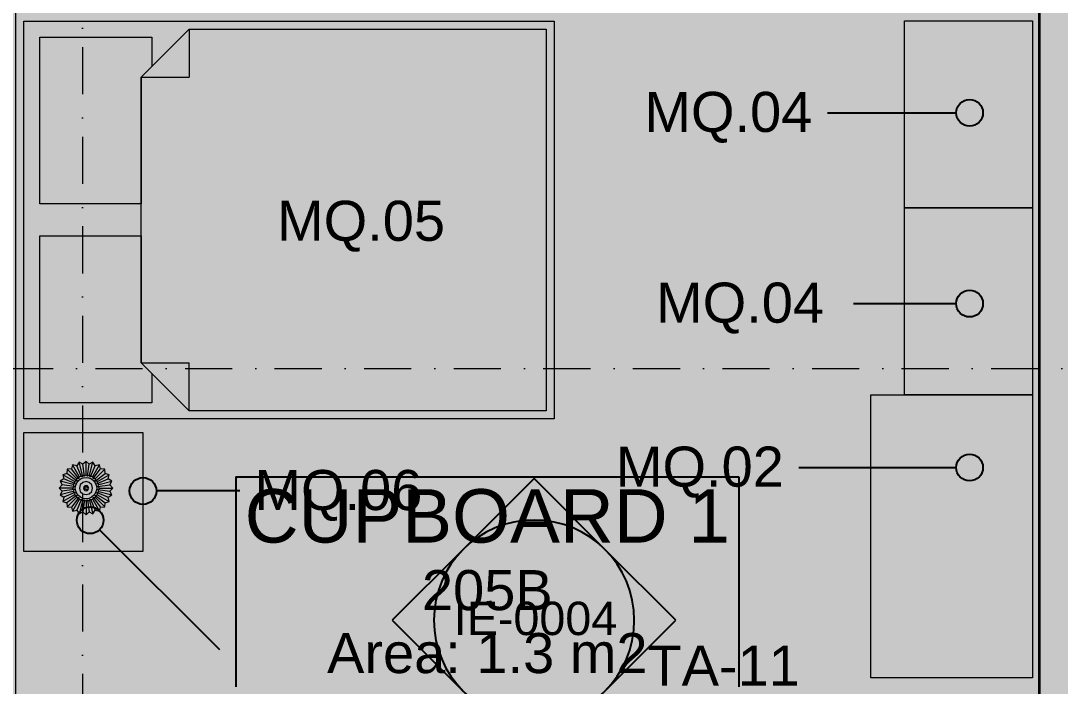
# Model space of a CAD drawing. Header units: millimetres. Extents: x -14278 to 97203, y -22378 to 34603.
# Drawn here: x 63768 to 67658, y 5922 to 8414 of the extents above; entities that cross this region are included whole.
import ezdxf
from ezdxf.enums import TextEntityAlignment as Align

# ---------------------------------------------------------------- set-up
doc = ezdxf.new("R2010")
doc.units = ezdxf.units.MM
doc.header["$MEASUREMENT"] = 0
doc.linetypes.add('Dot & Dashed', pattern=[335.138881, 176.388884, -88.194442, 0, -70.555556])
for name, color, linetype in [('A-Zz_20_10_90-T_TextFFEInternal', 7, 'Continuous'), ('A-Zz_60_50_30-P_MarkerInteriorElevation', 7, 'Continuous'), ('NewA-Ee_25_10-M_WallsInternal', 7, 'Continuous'), ('NewA-Ee_30_40-M_Floors', 7, 'Continuous'), ('NewA-Ee_40_20-M_GeneralFFAndEInternalMovable', 7, 'Continuous'), ('NewA-SL-M_SpacesInternal', 7, 'Continuous'), ('NewA-Ss_30_25-M_CeilingAndSoffitSystems', 7, 'Continuous'), ('NewA-Zz_20_10_90-T_TextFFEInternal', 7, 'Continuous'), ('NewA-Zz_35_40_80-M_GridStructural', 7, 'Continuous'), ('NewA-Zz_50_90_00-M_GrossInternal', 7, 'Continuous')]:
    doc.layers.add(name, color=color, linetype=linetype)
doc.styles.add('GENERATED_STYLE_1', font='')
doc.styles.get('GENERATED_STYLE_1').set_extended_font_data('Arial')

# ---------------------------------------------------------------- blocks, each defined once
blk = doc.blocks.new('Slab_29_2', base_point=(87898, 1112.3))
at = {"layer": 'NewA-Ee_30_40-M_Floors', "linetype": 'Continuous', "lineweight": 13}
blk.add_hatch(color=254, dxfattribs=at).paths.add_polyline_path([(87898, 1112.3), (87898, 7409.5), (90347.7, 7409.5), (90347.7, 9661.5), (55798.3, 9661.5), (55798.3, 1112.3)])
blk = doc.blocks.new('BEDROOM_205_31_2', base_point=(65330.7, 9126.8))
at = {"layer": 'NewA-SL-M_SpacesInternal', "color": 253, "linetype": 'Continuous', "lineweight": 13}
blk.add_line((67579.6, 5658.2), (67579.6, 9661.5), dxfattribs=at)
at = {"layer": 'NewA-SL-M_SpacesInternal', "color": 5, "lineweight": 70, "style": 'GENERATED_STYLE_1'}
for tag, height, p in [('ROOM_NAME', 200, (65330.7, 9434.6)), ('ROOM_NUMBER', 150, (65330.7, 9131.8)), ('adj_text', 150, (65330.7, 8896.1))]:
    blk.add_attdef(tag, text='', height=height, dxfattribs=at).set_placement(p, align=Align.TOP_CENTER)
blk = doc.blocks.new('CUPBOARD 1_205B_51_2', base_point=(65513.7, 6352.2))
at = {"layer": 'NewA-SL-M_SpacesInternal', "linetype": 'Continuous'}
for p, q in [((64572.1, 6705.8), (64572.1, 6391.5)), ((64572.1, 6705.8), (66455.4, 6705.8)), ((66455.4, 6705.8), (66455.4, 6391.5)), ((64572.1, 6391.5), (64572.1, 6155.8)), ((66455.4, 6391.5), (66455.4, 6155.8)), ((64572.1, 6155.8), (64572.1, 5920.1)), ((66455.4, 6155.8), (66455.4, 5920.1))]:
    blk.add_line(p, q, dxfattribs=at)
at = {"layer": 'NewA-SL-M_SpacesInternal', "color": 5, "lineweight": 70, "style": 'GENERATED_STYLE_1'}
for tag, height, p in [('ROOM_NAME', 200, (65513.7, 6660.1)), ('ROOM_NUMBER', 150, (65513.7, 6357.2)), ('adj_text', 150, (65513.7, 6121.5))]:
    blk.add_attdef(tag, text='', height=height, dxfattribs=at).set_placement(p, align=Align.TOP_CENTER)
blk = doc.blocks.new('Slab_40_2', base_point=(63749.5, 9661.5))
at = {"layer": 'NewA-Ss_30_25-M_CeilingAndSoffitSystems', "linetype": 'Continuous', "lineweight": 0}
blk.add_hatch(color=255, dxfattribs=at).paths.add_polyline_path([(63749.5, 9661.5), (63749.5, 5658.2), (65514.8, 5658.2), (65514.8, 2707.2), (66753.5, 2707.2), (66753.5, 5658.2), (67579.6, 5658.2), (67579.6, 9661.5)])
at = {"layer": 'NewA-Ss_30_25-M_CeilingAndSoffitSystems', "color": 6, "linetype": 'Continuous', "lineweight": 13, "flags": 128}
blk.add_lwpolyline([(63749.5, 9661.5), (67579.6, 9661.5), (67579.6, 5658.2), (66753.5, 5658.2), (66753.5, 2707.2), (65514.8, 2707.2), (65514.8, 5658.2), (63749.5, 5658.2)], close=True, dxfattribs=at)
blk = doc.blocks.new('Wall_78_2', base_point=(67579.6, 9661.5))
at = {"layer": 'NewA-Ee_25_10-M_WallsInternal', "linetype": 'Continuous', "lineweight": 13}
blk.add_hatch(color=6, dxfattribs=at).paths.add_polyline_path([(67579.6, 5658.2), (67729.6, 5658.2), (67729.6, 9661.5), (67579.6, 9661.5)])
at = {"layer": 'NewA-Ee_25_10-M_WallsInternal', "color": 92, "linetype": 'Continuous', "lineweight": 35, "flags": 128}
blk.add_lwpolyline([(67579.6, 9661.5), (67579.6, 5658.2)], dxfattribs=at)
blk = doc.blocks.new('Morph_26_2', base_point=(55648, -5438.2))
at = {"layer": 'NewA-Ee_40_20-M_GeneralFFAndEInternalMovable', "color": 6, "linetype": 'Continuous', "lineweight": 13, "flags": 128}
for points in [[(63941, 6735), (63940.3, 6719.1)], [(63956.9, 6735.7), (63941, 6735)], [(63976.4, 6699.7), (63941, 6735)], [(63961.7, 6750.9), (63956.9, 6735.7)], [(63984.3, 6700), (63956.9, 6735.7)], [(63986.7, 6707.6), (63961.7, 6750.9)], [(63977.3, 6747.5), (63961.7, 6750.9)], [(63985.8, 6760.9), (63977.3, 6747.5)], [(63994.5, 6705.9), (63977.3, 6747.5)], [(63998.8, 6712.6), (63985.8, 6760.9)], [(64000, 6753.5), (63985.8, 6760.9)], [(64011.7, 6764.3), (64000, 6753.5)], [(64005.8, 6708.9), (64000, 6753.5)], [(64023.5, 6753.5), (64011.7, 6764.3)], [(64011.7, 6714.3), (64011.7, 6764.3)], [(64017.6, 6708.9), (64023.5, 6753.5)], [(64037.6, 6760.9), (64023.5, 6753.5)], [(64024.6, 6712.6), (64037.6, 6760.9)], [(64028.9, 6705.9), (64046.1, 6747.5)], [(64036.7, 6707.6), (64061.7, 6750.9)], [(64046.1, 6747.5), (64037.6, 6760.9)], [(64039.1, 6700), (64066.5, 6735.7)], [(64061.7, 6750.9), (64046.1, 6747.5)], [(64047.1, 6699.7), (64082.4, 6735)], [(64066.5, 6735.7), (64061.7, 6750.9)], [(64082.4, 6735), (64066.5, 6735.7)], [(64083.1, 6719.1), (64082.4, 6735)], [(63928.6, 6698.8), (63915.1, 6690.2)], [(63940.3, 6719.1), (63925.1, 6714.3)], [(63925.1, 6714.3), (63928.6, 6698.8)], [(63968.4, 6689.3), (63925.1, 6714.3)], [(63970.1, 6681.5), (63928.6, 6698.8)], [(63976, 6691.7), (63940.3, 6719.1)], [(63976, 6691.7), (63968.4, 6689.3)], [(63976.4, 6699.7), (63976, 6691.7)], [(63984.3, 6700), (63976.4, 6699.7)], [(63986.7, 6707.6), (63984.3, 6700)], [(63994.5, 6705.9), (63986.7, 6707.6)], [(63998.8, 6712.6), (63994.5, 6705.9)], [(64005.8, 6708.9), (63998.8, 6712.6)], [(64011.7, 6714.3), (64005.8, 6708.9)], [(64017.6, 6708.9), (64011.7, 6714.3)], [(64024.6, 6712.6), (64017.6, 6708.9)], [(64028.9, 6705.9), (64024.6, 6712.6)], [(64036.7, 6707.6), (64028.9, 6705.9)], [(64039.1, 6700), (64036.7, 6707.6)], [(64047.1, 6699.7), (64039.1, 6700)], [(64047.4, 6691.7), (64047.1, 6699.7)], [(64047.4, 6691.7), (64083.1, 6719.1)], [(64055, 6689.3), (64047.4, 6691.7)], [(64053.3, 6681.5), (64094.9, 6698.8)], [(64055, 6689.3), (64098.3, 6714.3)], [(64098.3, 6714.3), (64083.1, 6719.1)], [(64094.9, 6698.8), (64098.3, 6714.3)], [(64108.3, 6690.2), (64094.9, 6698.8)], [(63922.5, 6676.1), (63911.7, 6664.3)], [(63911.7, 6664.3), (63922.5, 6652.6)], [(63961.7, 6664.3), (63911.7, 6664.3)], [(63915.1, 6690.2), (63922.5, 6676.1)], [(63963.4, 6677.3), (63915.1, 6690.2)], [(63967.1, 6670.2), (63922.5, 6676.1)], [(63967.1, 6658.4), (63922.5, 6652.6)], [(63967.1, 6670.2), (63961.7, 6664.3)], [(63961.7, 6664.3), (63967.1, 6658.4)], [(63970.1, 6681.5), (63963.4, 6677.3)], [(63963.4, 6677.3), (63967.1, 6670.2)], [(63967.1, 6658.4), (63963.4, 6651.4)], [(63968.4, 6689.3), (63970.1, 6681.5)], [(63990.3, 6676.7), (63987, 6664.3)], [(63987, 6664.3), (63990.3, 6652)], [(63999.4, 6685.7), (63990.3, 6676.7)], [(64011.7, 6689), (63999.4, 6685.7)], [(64003, 6669.3), (64001.7, 6664.3)], [(64001.7, 6664.3), (64003, 6659.3)], [(64006.7, 6673), (64003, 6669.3)], [(64003, 6659.3), (64006.7, 6655.7)], [(64011.7, 6674.3), (64006.7, 6673)], [(64007.4, 6666.8), (64006.7, 6664.3)], [(64006.7, 6664.3), (64007.4, 6661.8)], [(64006.7, 6655.7), (64011.7, 6654.3)], [(64009.2, 6668.6), (64007.4, 6666.8)], [(64007.4, 6661.8), (64009.2, 6660)], [(64011.7, 6669.3), (64009.2, 6668.6)], [(64009.2, 6660), (64011.7, 6659.3)], [(64024.1, 6685.7), (64011.7, 6689)], [(64016.7, 6673), (64011.7, 6674.3)], [(64014.2, 6668.6), (64011.7, 6669.3)], [(64011.7, 6659.3), (64014.2, 6660)], [(64011.7, 6654.3), (64016.7, 6655.7)], [(64016, 6666.8), (64014.2, 6668.6)], [(64014.2, 6660), (64016, 6661.8)], [(64016.7, 6664.3), (64016, 6666.8)], [(64016, 6661.8), (64016.7, 6664.3)], [(64020.4, 6669.3), (64016.7, 6673)], [(64016.7, 6655.7), (64020.4, 6659.3)], [(64021.7, 6664.3), (64020.4, 6669.3)], [(64020.4, 6659.3), (64021.7, 6664.3)], [(64033.1, 6676.7), (64024.1, 6685.7)], [(64036.4, 6664.3), (64033.1, 6676.7)], [(64033.1, 6652), (64036.4, 6664.3)], [(64053.3, 6681.5), (64055, 6689.3)], [(64060, 6677.3), (64053.3, 6681.5)], [(64056.3, 6670.2), (64060, 6677.3)], [(64056.3, 6670.2), (64100.9, 6676.1)], [(64061.7, 6664.3), (64056.3, 6670.2)], [(64056.3, 6658.4), (64061.7, 6664.3)], [(64060, 6651.4), (64056.3, 6658.4)], [(64056.3, 6658.4), (64100.9, 6652.6)], [(64060, 6677.3), (64108.3, 6690.2)], [(64061.7, 6664.3), (64111.7, 6664.3)], [(64100.9, 6676.1), (64108.3, 6690.2)], [(64111.7, 6664.3), (64100.9, 6676.1)], [(64100.9, 6652.6), (64111.7, 6664.3)], [(63922.5, 6652.6), (63915.1, 6638.4)], [(63963.4, 6651.4), (63915.1, 6638.4)], [(63915.1, 6638.4), (63928.6, 6629.9)], [(63968.4, 6639.3), (63925.1, 6614.3)], [(63928.6, 6629.9), (63925.1, 6614.3)], [(63925.1, 6614.3), (63940.3, 6609.5)], [(63970.1, 6647.1), (63928.6, 6629.9)], [(63976, 6636.9), (63940.3, 6609.5)], [(63976.4, 6629), (63941, 6593.6)], [(63984.3, 6628.6), (63956.9, 6592.9)], [(63986.7, 6621), (63961.7, 6577.7)], [(63963.4, 6651.4), (63970.1, 6647.1)], [(63970.1, 6647.1), (63968.4, 6639.3)], [(63968.4, 6639.3), (63976, 6636.9)], [(63976, 6636.9), (63976.4, 6629)], [(63976.4, 6629), (63984.3, 6628.6)], [(63994.5, 6622.7), (63977.3, 6581.2)], [(63984.3, 6628.6), (63986.7, 6621)], [(63998.8, 6616), (63985.8, 6567.7)], [(63986.7, 6621), (63994.5, 6622.7)], [(63990.3, 6652), (63999.4, 6642.9)], [(63994.5, 6622.7), (63998.8, 6616)], [(63998.8, 6616), (64005.8, 6619.7)], [(63999.4, 6642.9), (64011.7, 6639.6)], [(64005.8, 6619.7), (64000, 6575.1)], [(64005.8, 6619.7), (64011.7, 6614.3)], [(64011.7, 6639.6), (64024.1, 6642.9)], [(64011.7, 6614.3), (64017.6, 6619.7)], [(64011.7, 6614.3), (64011.7, 6564.3)], [(64017.6, 6619.7), (64023.5, 6575.1)], [(64017.6, 6619.7), (64024.6, 6616)], [(64024.1, 6642.9), (64033.1, 6652)], [(64024.6, 6616), (64028.9, 6622.7)], [(64024.6, 6616), (64037.6, 6567.7)], [(64028.9, 6622.7), (64046.1, 6581.2)], [(64028.9, 6622.7), (64036.7, 6621)], [(64036.7, 6621), (64039.1, 6628.6)], [(64036.7, 6621), (64061.7, 6577.7)], [(64039.1, 6628.6), (64047.1, 6629)], [(64039.1, 6628.6), (64066.5, 6592.9)], [(64047.1, 6629), (64047.4, 6636.9)], [(64047.1, 6629), (64082.4, 6593.6)], [(64047.4, 6636.9), (64055, 6639.3)], [(64047.4, 6636.9), (64083.1, 6609.5)], [(64053.3, 6647.1), (64060, 6651.4)], [(64053.3, 6647.1), (64094.9, 6629.9)], [(64055, 6639.3), (64053.3, 6647.1)], [(64055, 6639.3), (64098.3, 6614.3)], [(64060, 6651.4), (64108.3, 6638.4)], [(64083.1, 6609.5), (64098.3, 6614.3)], [(64094.9, 6629.9), (64108.3, 6638.4)], [(64098.3, 6614.3), (64094.9, 6629.9)], [(64108.3, 6638.4), (64100.9, 6652.6)], [(63940.3, 6609.5), (63941, 6593.6)], [(63941, 6593.6), (63956.9, 6592.9)], [(63956.9, 6592.9), (63961.7, 6577.7)], [(63961.7, 6577.7), (63977.3, 6581.2)], [(63977.3, 6581.2), (63985.8, 6567.7)], [(63985.8, 6567.7), (64000, 6575.1)], [(64000, 6575.1), (64011.7, 6564.3)], [(64011.7, 6564.3), (64023.5, 6575.1)], [(64023.5, 6575.1), (64037.6, 6567.7)], [(64037.6, 6567.7), (64046.1, 6581.2)], [(64046.1, 6581.2), (64061.7, 6577.7)], [(64061.7, 6577.7), (64066.5, 6592.9)], [(64066.5, 6592.9), (64082.4, 6593.6)], [(64082.4, 6593.6), (64083.1, 6609.5)]]:
    blk.add_lwpolyline(points, dxfattribs=at)
blk.add_lwpolyline([(63977.1, 6644.3), (63973.1, 6654), (63971.7, 6664.3), (63973.1, 6674.7), (63977.1, 6684.3), (63983.4, 6692.6), (63991.7, 6699), (64001.4, 6703), (64011.7, 6704.3), (64022.1, 6703), (64031.7, 6699), (64040, 6692.6), (64046.3, 6684.3), (64050.3, 6674.7), (64051.7, 6664.3), (64050.3, 6654), (64046.3, 6644.3), (64040, 6636), (64031.7, 6629.7), (64022.1, 6625.7), (64011.7, 6624.3), (64001.4, 6625.7), (63991.7, 6629.7), (63983.4, 6636)], close=True, dxfattribs=at)
blk = doc.blocks.new('Standard grid marker')
at = {"layer": 'NewA-Zz_35_40_80-M_GridStructural', "color": 6, "linetype": 'Dot & Dashed', "lineweight": 13}
blk.add_line((1000, 0), (18130.8, 0), dxfattribs=at)
at = {"layer": 'NewA-Zz_35_40_80-M_GridStructural', "style": 'GENERATED_STYLE_1'}
blk.add_attdef('AC_MarkerText_1', text='', height=250, rotation=90, dxfattribs=at).set_placement((-250, 14.3), align=Align.MIDDLE_CENTER)
blk = doc.blocks.new('Standard grid marker_2')
at = {"layer": 'NewA-Zz_35_40_80-M_GridStructural', "color": 6, "linetype": 'Dot & Dashed', "lineweight": 13}
blk.add_line((1000, 0), (40175.6, 0), dxfattribs=at)
at = {"layer": 'NewA-Zz_35_40_80-M_GridStructural', "style": 'GENERATED_STYLE_1'}
blk.add_attdef('AC_MarkerText_1', text='', height=250, dxfattribs=at).set_placement((41425.6, 14.3), align=Align.MIDDLE_CENTER)
blk = doc.blocks.new('Bed Double 19')
at = {"layer": 'NewA-Ee_40_20-M_GeneralFFAndEInternalMovable', "color": 1, "linetype": 'Continuous', "lineweight": 18}
for p, q in [((1489.1, 1985.4), (0, 1985.4)), ((0, 1985.4), (0, 0)), ((1489.1, 0), (1489.1, 1985.4)), ((684.5, 1925.4), (60, 1925.4)), ((60, 1925.4), (60, 1505.4)), ((684.5, 1545.4), (684.5, 1925.4)), ((1429.1, 1925.4), (804.5, 1925.4)), ((804.5, 1925.4), (804.5, 1545.4)), ((1429.1, 1505.4), (1429.1, 1925.4)), ((210, 1545.4), (30, 1365.4)), ((170, 1505.4), (210, 1545.4)), ((210, 1545.4), (684.5, 1545.4)), ((744.5, 1545.4), (210, 1545.4)), ((210, 1545.4), (210, 1365.4)), ((1279.1, 1545.4), (744.5, 1545.4)), ((804.5, 1545.4), (1279.1, 1545.4)), ((1279.1, 1545.4), (1319.1, 1505.4)), ((1459.1, 1365.4), (1279.1, 1545.4)), ((1279.1, 1545.4), (1279.1, 1365.4)), ((60, 1505.4), (170, 1505.4)), ((1319.1, 1505.4), (1429.1, 1505.4)), ((30, 1365.4), (30, 30)), ((30, 1365.4), (210, 1365.4)), ((1459.1, 1365.4), (1279.1, 1365.4)), ((1459.1, 30), (1459.1, 1365.4)), ((0, 0), (1489.1, 0)), ((30, 30), (744.5, 30)), ((744.5, 30), (1459.1, 30))]:
    blk.add_line(p, q, dxfattribs=at)
blk = doc.blocks.new('Rectangular Table 01 19_3')
at = {"layer": 'NewA-Ee_40_20-M_GeneralFFAndEInternalMovable', "color": 1, "linetype": 'Continuous', "lineweight": 18}
for p, q in [((446.6, 446.6), (0, 446.6)), ((0, 446.6), (0, 0)), ((446.6, 0), (446.6, 446.6)), ((0, 0), (446.6, 0))]:
    blk.add_line(p, q, dxfattribs=at)
blk = doc.blocks.new('Wardrobe 19')
at = {"layer": 'NewA-Ee_40_20-M_GeneralFFAndEInternalMovable', "color": 1, "linetype": 'Continuous', "lineweight": 18}
for p, q in [((1059.4, 604.8), (0, 604.8)), ((0, 604.8), (0, 0)), ((1059.4, 0), (1059.4, 604.8)), ((0, 0), (1059.4, 0))]:
    blk.add_line(p, q, dxfattribs=at)
blk = doc.blocks.new('Credenza 19_2')
at = {"layer": 'NewA-Ee_40_20-M_GeneralFFAndEInternalMovable', "color": 1, "linetype": 'Continuous', "lineweight": 18}
for p, q in [((700, 478.4), (0, 478.4)), ((0, 478.4), (0, 0)), ((700, 0), (700, 478.4)), ((0, 0), (700, 0))]:
    blk.add_line(p, q, dxfattribs=at)
blk = doc.blocks.new('Line_119_2', base_point=(64587.6, 6653.3))
at = {"layer": 'NewA-Zz_20_10_90-T_TextFFEInternal', "linetype": 'Continuous'}
blk.add_hatch(color=256, dxfattribs=at).paths.add_polyline_path([(64275, 6653.3), (64271.2, 6672.5), (64260.3, 6688.7), (64244.1, 6699.5), (64225, 6703.3), (64205.8, 6699.5), (64189.6, 6688.7), (64178.8, 6672.5), (64175, 6653.3), (64178.8, 6634.2), (64189.6, 6618), (64205.8, 6607.1), (64225, 6603.3), (64244.1, 6607.1), (64260.3, 6618), (64271.2, 6634.2)])
blk.add_line((64587.6, 6653.3), (64275, 6653.3), dxfattribs=at)
blk.add_circle((64225, 6653.3), 50, dxfattribs=at)
blk = doc.blocks.new('Line_120_2', base_point=(64512.5, 6058.2))
at = {"layer": 'NewA-Zz_20_10_90-T_TextFFEInternal', "linetype": 'Continuous'}
blk.add_hatch(color=256, dxfattribs=at).paths.add_polyline_path([(64077, 6543.7), (64073.2, 6562.8), (64062.3, 6579), (64046.1, 6589.9), (64027, 6593.7), (64007.8, 6589.9), (63991.6, 6579), (63980.8, 6562.8), (63977, 6543.7), (63980.8, 6524.6), (63991.6, 6508.3), (64007.8, 6497.5), (64027, 6493.7), (64046.1, 6497.5), (64062.3, 6508.3), (64073.2, 6524.6)])
blk.add_line((64512.5, 6058.2), (64062.3, 6508.3), dxfattribs=at)
blk.add_circle((64027, 6543.7), 50, dxfattribs=at)
blk = doc.blocks.new('Line_123_2', base_point=(66679.9, 6741))
at = {"layer": 'NewA-Zz_20_10_90-T_TextFFEInternal', "linetype": 'Continuous'}
blk.add_hatch(color=256, dxfattribs=at).paths.add_polyline_path([(67368.9, 6741), (67365.1, 6760.2), (67354.2, 6776.4), (67338, 6787.2), (67318.9, 6791), (67299.7, 6787.2), (67283.5, 6776.4), (67272.7, 6760.2), (67268.9, 6741), (67272.7, 6721.9), (67283.5, 6705.7), (67299.7, 6694.8), (67318.9, 6691), (67338, 6694.8), (67354.2, 6705.7), (67365.1, 6721.9)])
blk.add_line((66679.9, 6741), (67268.9, 6741), dxfattribs=at)
blk.add_circle((67318.9, 6741), 50, dxfattribs=at)
blk = doc.blocks.new('Line_124_2', base_point=(66884.7, 7354.9))
at = {"layer": 'NewA-Zz_20_10_90-T_TextFFEInternal', "linetype": 'Continuous'}
blk.add_hatch(color=256, dxfattribs=at).paths.add_polyline_path([(67368.9, 7354.9), (67365.1, 7374.1), (67354.2, 7390.3), (67338, 7401.1), (67318.9, 7404.9), (67299.7, 7401.1), (67283.5, 7390.3), (67272.7, 7374.1), (67268.9, 7354.9), (67272.7, 7335.8), (67283.5, 7319.6), (67299.7, 7308.7), (67318.9, 7304.9), (67338, 7308.7), (67354.2, 7319.6), (67365.1, 7335.8)])
blk.add_line((66884.7, 7354.9), (67268.9, 7354.9), dxfattribs=at)
blk.add_circle((67318.9, 7354.9), 50, dxfattribs=at)
blk = doc.blocks.new('Line_125_2', base_point=(66786.4, 8069))
at = {"layer": 'NewA-Zz_20_10_90-T_TextFFEInternal', "linetype": 'Continuous'}
blk.add_hatch(color=256, dxfattribs=at).paths.add_polyline_path([(67368.9, 8069), (67365.1, 8088.2), (67354.2, 8104.4), (67338, 8115.2), (67318.9, 8119), (67299.7, 8115.2), (67283.5, 8104.4), (67272.7, 8088.2), (67268.9, 8069), (67272.7, 8049.9), (67283.5, 8033.7), (67299.7, 8022.9), (67318.9, 8019), (67338, 8022.9), (67354.2, 8033.7), (67365.1, 8049.9)])
blk.add_line((66786.4, 8069), (67268.9, 8069), dxfattribs=at)
blk.add_circle((67318.9, 8069), 50, dxfattribs=at)
blk = doc.blocks.new('Interior Elevation_3_2', base_point=(63576.4, 8501.4))
at = {"layer": 'A-Zz_60_50_30-P_MarkerInteriorElevation', "linetype": 'Continuous'}
for points in [[(65953.7, 6434.5), (65688.6, 6699.7), (65423.4, 6434.5, -0.414214)], [(65423.4, 6434.5), (65158.2, 6169.3), (65423.4, 5904.2, -0.414214)], [(65953.7, 5904.2), (66218.9, 6169.3), (65953.7, 6434.5, -0.414214)], [(65423.4, 5904.2), (65688.6, 5639), (65953.7, 5904.2, -0.414214)]]:
    blk.add_hatch(color=256, dxfattribs=at).paths.add_polyline_path(points)
for p, q in [((65688.6, 6699.7), (65423.4, 6434.5)), ((65953.7, 6434.5), (65688.6, 6699.7)), ((65423.4, 6434.5), (65158.2, 6169.3)), ((66218.9, 6169.3), (65953.7, 6434.5)), ((65158.2, 6169.3), (65423.4, 5904.2)), ((65953.7, 5904.2), (66218.9, 6169.3)), ((65423.4, 5904.2), (65688.6, 5639)), ((65688.6, 5639), (65953.7, 5904.2))]:
    blk.add_line(p, q, dxfattribs=at)
for start, end in [(0, 180), (180, 0)]:
    blk.add_arc((65688.6, 6169.3), 375, start, end, dxfattribs=at)
at = {"layer": 'A-Zz_60_50_30-P_MarkerInteriorElevation', "color": 5, "lineweight": 70, "insert": (65388.4, 6175.4), "char_height": 125, "attachment_point": 4, "style": 'GENERATED_STYLE_1'}
blk.add_mtext('\\A1;{\\fArial|b0|i0|c0|p34;IE-0004}', dxfattribs=at)
blk = doc.blocks.new('Label_168_2', base_point=(64616.1, 7824.2))
at = {"layer": 'A-Zz_20_10_90-T_TextFFEInternal', "insert": (65041.1, 7739.9), "char_height": 150, "attachment_point": 2, "style": 'GENERATED_STYLE_1'}
blk.add_mtext('\\fArial|b0|i0|c0|p34;MQ.05\\fArial|b0|i0|c0|p34;\\fArial|b0|i0|c0|p34;\\fArial|b0|i0|c0|p34;\\fArial|b0|i0|c0|p34;\\fArial|b0|i0|c0|p34;\\fArial|b0|i0|c0|p34;\\fArial|b0|i0|c0|p34;\\fArial|b0|i0|c0|p34;\\fArial|b0|i0|c0|p34;\\fArial|b0|i0|c0|p34;\\fArial|b0|i0|c0|p34;\\fArial|b0|i0|c0|p34;\\fArial|b0|i0|c0|p34;\\fArial|b0|i0|c0|p34;\\fArial|b0|i0|c0|p34;\\fArial|b0|i0|c0|p34;\\fArial|b0|i0|c0|p34;\\fArial|b0|i0|c0|p34;\\fArial|b0|i0|c0|p34;\\fArial|b0|i0|c0|p34;\\fArial|b0|i0|c0|p34;\\fArial|b0|i0|c0|p34;\\fArial|b0|i0|c0|p34;\\fArial|b0|i0|c0|p34;\\fArial|b0|i0|c0|p34;\\fArial|b0|i0|c0|p34;\\fArial|b0|i0|c0|p34;\\fArial|b0|i0|c0|p34;\\fArial|b0|i0|c0|p34;}', dxfattribs=at)
blk = doc.blocks.new('Label_200_2', base_point=(64531.3, 6816.2))
at = {"layer": 'A-Zz_20_10_90-T_TextFFEInternal', "insert": (64956.3, 6731.9), "char_height": 150, "attachment_point": 2, "style": 'GENERATED_STYLE_1'}
blk.add_mtext('\\fArial|b0|i0|c0|p34;MQ.06\\fArial|b0|i0|c0|p34;\\fArial|b0|i0|c0|p34;\\fArial|b0|i0|c0|p34;\\fArial|b0|i0|c0|p34;\\fArial|b0|i0|c0|p34;\\fArial|b0|i0|c0|p34;\\fArial|b0|i0|c0|p34;\\fArial|b0|i0|c0|p34;\\fArial|b0|i0|c0|p34;\\fArial|b0|i0|c0|p34;\\fArial|b0|i0|c0|p34;\\fArial|b0|i0|c0|p34;\\fArial|b0|i0|c0|p34;\\fArial|b0|i0|c0|p34;\\fArial|b0|i0|c0|p34;\\fArial|b0|i0|c0|p34;\\fArial|b0|i0|c0|p34;\\fArial|b0|i0|c0|p34;\\fArial|b0|i0|c0|p34;\\fArial|b0|i0|c0|p34;\\fArial|b0|i0|c0|p34;\\fArial|b0|i0|c0|p34;\\fArial|b0|i0|c0|p34;\\fArial|b0|i0|c0|p34;\\fArial|b0|i0|c0|p34;\\fArial|b0|i0|c0|p34;\\fArial|b0|i0|c0|p34;\\fArial|b0|i0|c0|p34;\\fArial|b0|i0|c0|p34;}', dxfattribs=at)
blk = doc.blocks.new('Label_203_2', base_point=(65990.8, 8231.9))
at = {"layer": 'A-Zz_20_10_90-T_TextFFEInternal', "insert": (66415.8, 8147.6), "char_height": 150, "attachment_point": 2, "style": 'GENERATED_STYLE_1'}
blk.add_mtext('\\fArial|b0|i0|c0|p34;MQ.04\\fArial|b0|i0|c0|p34;\\fArial|b0|i0|c0|p34;\\fArial|b0|i0|c0|p34;\\fArial|b0|i0|c0|p34;\\fArial|b0|i0|c0|p34;\\fArial|b0|i0|c0|p34;\\fArial|b0|i0|c0|p34;\\fArial|b0|i0|c0|p34;\\fArial|b0|i0|c0|p34;\\fArial|b0|i0|c0|p34;\\fArial|b0|i0|c0|p34;\\fArial|b0|i0|c0|p34;\\fArial|b0|i0|c0|p34;\\fArial|b0|i0|c0|p34;\\fArial|b0|i0|c0|p34;\\fArial|b0|i0|c0|p34;\\fArial|b0|i0|c0|p34;\\fArial|b0|i0|c0|p34;\\fArial|b0|i0|c0|p34;\\fArial|b0|i0|c0|p34;\\fArial|b0|i0|c0|p34;\\fArial|b0|i0|c0|p34;\\fArial|b0|i0|c0|p34;\\fArial|b0|i0|c0|p34;\\fArial|b0|i0|c0|p34;\\fArial|b0|i0|c0|p34;\\fArial|b0|i0|c0|p34;\\fArial|b0|i0|c0|p34;\\fArial|b0|i0|c0|p34;}', dxfattribs=at)
blk = doc.blocks.new('Label_204_2', base_point=(66034.7, 7517.8))
at = {"layer": 'A-Zz_20_10_90-T_TextFFEInternal', "insert": (66459.7, 7433.5), "char_height": 150, "attachment_point": 2, "style": 'GENERATED_STYLE_1'}
blk.add_mtext('\\fArial|b0|i0|c0|p34;MQ.04\\fArial|b0|i0|c0|p34;\\fArial|b0|i0|c0|p34;\\fArial|b0|i0|c0|p34;\\fArial|b0|i0|c0|p34;\\fArial|b0|i0|c0|p34;\\fArial|b0|i0|c0|p34;\\fArial|b0|i0|c0|p34;\\fArial|b0|i0|c0|p34;\\fArial|b0|i0|c0|p34;\\fArial|b0|i0|c0|p34;\\fArial|b0|i0|c0|p34;\\fArial|b0|i0|c0|p34;\\fArial|b0|i0|c0|p34;\\fArial|b0|i0|c0|p34;\\fArial|b0|i0|c0|p34;\\fArial|b0|i0|c0|p34;\\fArial|b0|i0|c0|p34;\\fArial|b0|i0|c0|p34;\\fArial|b0|i0|c0|p34;\\fArial|b0|i0|c0|p34;\\fArial|b0|i0|c0|p34;\\fArial|b0|i0|c0|p34;\\fArial|b0|i0|c0|p34;\\fArial|b0|i0|c0|p34;\\fArial|b0|i0|c0|p34;\\fArial|b0|i0|c0|p34;\\fArial|b0|i0|c0|p34;\\fArial|b0|i0|c0|p34;\\fArial|b0|i0|c0|p34;}', dxfattribs=at)
blk = doc.blocks.new('Label_205_2', base_point=(65884.3, 6903.9))
at = {"layer": 'A-Zz_20_10_90-T_TextFFEInternal', "insert": (66309.3, 6819.6), "char_height": 150, "attachment_point": 2, "style": 'GENERATED_STYLE_1'}
blk.add_mtext('\\fArial|b0|i0|c0|p34;MQ.02\\fArial|b0|i0|c0|p34;\\fArial|b0|i0|c0|p34;\\fArial|b0|i0|c0|p34;\\fArial|b0|i0|c0|p34;\\fArial|b0|i0|c0|p34;\\fArial|b0|i0|c0|p34;\\fArial|b0|i0|c0|p34;\\fArial|b0|i0|c0|p34;\\fArial|b0|i0|c0|p34;\\fArial|b0|i0|c0|p34;\\fArial|b0|i0|c0|p34;\\fArial|b0|i0|c0|p34;\\fArial|b0|i0|c0|p34;\\fArial|b0|i0|c0|p34;\\fArial|b0|i0|c0|p34;\\fArial|b0|i0|c0|p34;\\fArial|b0|i0|c0|p34;\\fArial|b0|i0|c0|p34;\\fArial|b0|i0|c0|p34;\\fArial|b0|i0|c0|p34;\\fArial|b0|i0|c0|p34;\\fArial|b0|i0|c0|p34;\\fArial|b0|i0|c0|p34;\\fArial|b0|i0|c0|p34;\\fArial|b0|i0|c0|p34;\\fArial|b0|i0|c0|p34;\\fArial|b0|i0|c0|p34;\\fArial|b0|i0|c0|p34;\\fArial|b0|i0|c0|p34;}', dxfattribs=at)
blk = doc.blocks.new('Label_215_2', base_point=(65973.4, 6159))
at = {"layer": 'A-Zz_20_10_90-T_TextFFEInternal', "insert": (66398.4, 6074.7), "char_height": 150, "attachment_point": 2, "style": 'GENERATED_STYLE_1'}
blk.add_mtext('\\fArial|b0|i0|c0|p34;TA-11\\fArial|b0|i0|c0|p34;\\fArial|b0|i0|c0|p34;\\fArial|b0|i0|c0|p34;\\fArial|b0|i0|c0|p34;\\fArial|b0|i0|c0|p34;\\fArial|b0|i0|c0|p34;\\fArial|b0|i0|c0|p34;\\fArial|b0|i0|c0|p34;\\fArial|b0|i0|c0|p34;\\fArial|b0|i0|c0|p34;\\fArial|b0|i0|c0|p34;\\fArial|b0|i0|c0|p34;\\fArial|b0|i0|c0|p34;\\fArial|b0|i0|c0|p34;\\fArial|b0|i0|c0|p34;\\fArial|b0|i0|c0|p34;\\fArial|b0|i0|c0|p34;\\fArial|b0|i0|c0|p34;\\fArial|b0|i0|c0|p34;\\fArial|b0|i0|c0|p34;\\fArial|b0|i0|c0|p34;\\fArial|b0|i0|c0|p34;\\fArial|b0|i0|c0|p34;\\fArial|b0|i0|c0|p34;\\fArial|b0|i0|c0|p34;\\fArial|b0|i0|c0|p34;\\fArial|b0|i0|c0|p34;\\fArial|b0|i0|c0|p34;\\fArial|b0|i0|c0|p34;}', dxfattribs=at)

msp = doc.modelspace()

# ---------------------------------------------------------------- hatches: boundary and pattern name
at = {"layer": 'NewA-Zz_50_90_00-M_GrossInternal', "linetype": 'Continuous', "lineweight": 140}
msp.add_hatch(color=1, dxfattribs=at).paths.add_polyline_path([(55798.3, 9661.5), (90347.7, 9661.5), (90347.7, 1262.1), (61147.7, 1262.1), (61147.7, -3287.9), (57698.3, -3287.9), (57698.3, 1262.1), (55798.3, 1262.1)])

# ---------------------------------------------------------------- block references
at = {"layer": 'A-Zz_20_10_90-T_TextFFEInternal', "color": 6, "linetype": 'Continuous', "lineweight": 13}
for name, p in [('Label_203_2', (65990.8, 8231.9)), ('Label_168_2', (64616.1, 7824.2)), ('Label_204_2', (66034.7, 7517.8)), ('Label_205_2', (65884.3, 6903.9)), ('Label_200_2', (64531.3, 6816.2)), ('Label_215_2', (65973.4, 6159))]:
    msp.add_blockref(name, p, dxfattribs=at)
at = {"layer": 'A-Zz_60_50_30-P_MarkerInteriorElevation', "lineweight": 0}
msp.add_blockref('Interior Elevation_3_2', (63576.4, 8501.4), dxfattribs=at)
at = {"layer": 'NewA-Ee_25_10-M_WallsInternal', "color": 92, "lineweight": 35}
msp.add_blockref('Wall_78_2', (67579.6, 9661.5), dxfattribs=at)
at = {"layer": 'NewA-Ee_30_40-M_Floors', "color": 6, "linetype": 'Continuous', "lineweight": 13}
msp.add_blockref('Slab_29_2', (87898, 1112.3), dxfattribs=at)
at = {"layer": 'NewA-Ee_40_20-M_GeneralFFAndEInternalMovable', "color": 6, "linetype": 'Continuous', "lineweight": 13, "xscale": -1, "zscale": 1000}
for name, p, rotation in [('Bed Double 19', (65763.8, 8412.7), 90), ('Credenza 19_2', (67075.6, 7713.7), 270), ('Credenza 19_2', (67075.6, 7013.7), 270), ('Wardrobe 19', (66949.7, 5954.3), 270)]:
    msp.add_blockref(name, p, dxfattribs=dict(at, rotation=rotation))
msp.add_blockref('Rectangular Table 01 19_3', (64225, 6426.2), dxfattribs=at)
at = {"layer": 'NewA-Ee_40_20-M_GeneralFFAndEInternalMovable', "linetype": 'Continuous', "lineweight": 0}
msp.add_blockref('Morph_26_2', (55648, -5438.2), dxfattribs=at)
at = {"layer": 'NewA-SL-M_SpacesInternal', "linetype": 'Continuous'}
msp.add_blockref('BEDROOM_205_31_2', (65330.7, 9126.8), dxfattribs=at)
msp.add_blockref('CUPBOARD 1_205B_51_2', (65513.7, 6352.2), dxfattribs=at).add_auto_attribs({'ROOM_NAME': 'CUPBOARD 1', 'ROOM_NUMBER': '205B', 'adj_text': 'Area: 1.3 m2'})
at = {"layer": 'NewA-Ss_30_25-M_CeilingAndSoffitSystems', "color": 6, "linetype": 'Continuous', "lineweight": 13}
msp.add_blockref('Slab_40_2', (63749.5, 9661.5), dxfattribs=at)
at = {"layer": 'NewA-Zz_20_10_90-T_TextFFEInternal', "linetype": 'Continuous'}
for name, p in [('Line_125_2', (66786.4, 8069)), ('Line_124_2', (66884.7, 7354.9)), ('Line_123_2', (66679.9, 6741)), ('Line_119_2', (64587.6, 6653.3)), ('Line_120_2', (64512.5, 6058.2))]:
    msp.add_blockref(name, p, dxfattribs=at)
at = {"layer": 'NewA-Zz_35_40_80-M_GridStructural', "color": 1, "linetype": 'Continuous', "lineweight": 18, "zscale": 1000, "rotation": 270}
msp.add_blockref('Standard grid marker', (63998, 12332), dxfattribs=at)
at = {"layer": 'NewA-Zz_35_40_80-M_GridStructural', "color": 1, "linetype": 'Continuous', "lineweight": 18, "zscale": 1000}
msp.add_blockref('Standard grid marker_2', (53995.7, 7111.8), dxfattribs=at)

doc.saveas('drawing.dxf')
